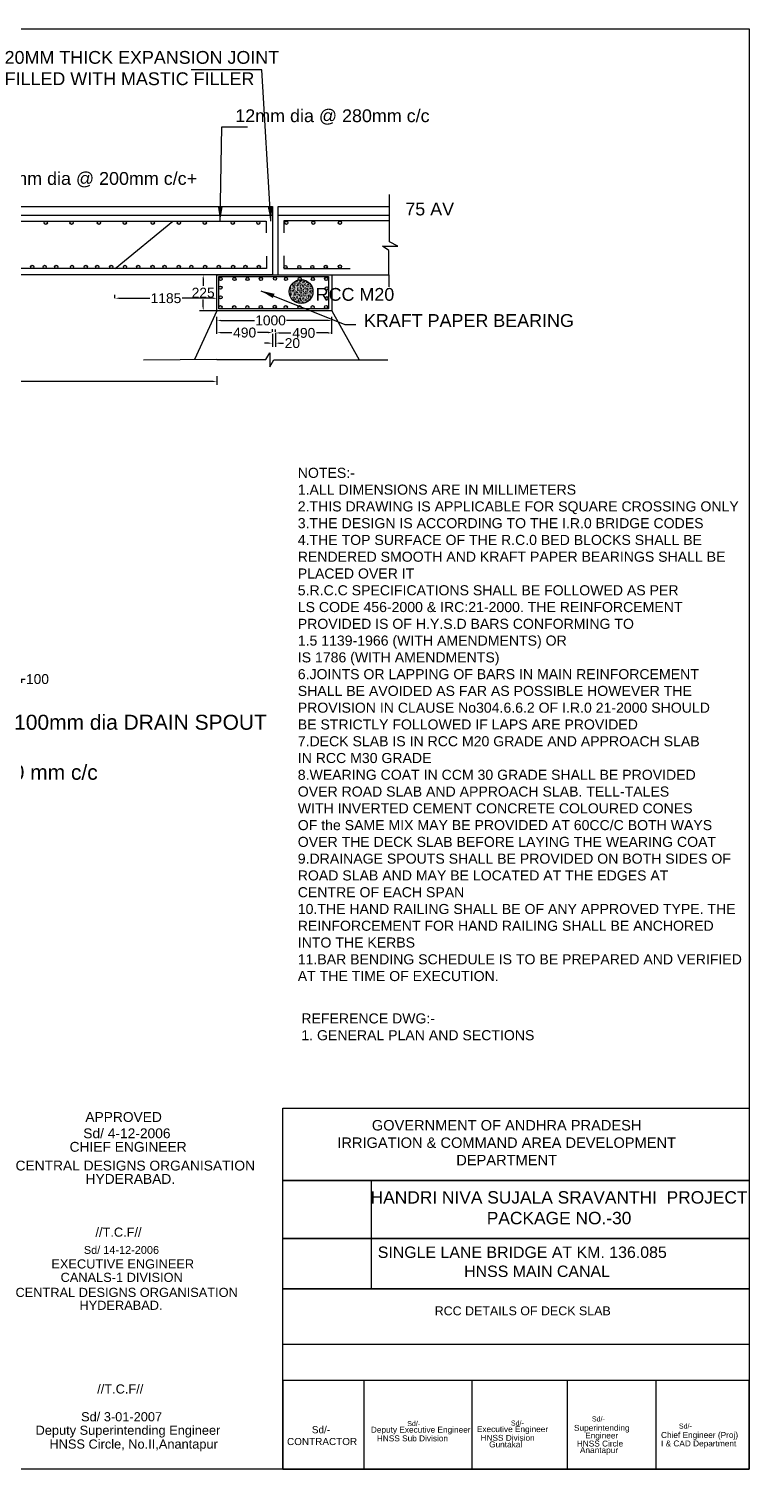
# Model space of a CAD drawing. Header units: inches. Extents: x -199 to -97, y 22 to 107.
# Drawn here: x -133.4 to -96.9, y 22.1 to 95.2 of the extents above; entities that cross this region are included whole.
import ezdxf

# ---------------------------------------------------------------- set-up
doc = ezdxf.new("R2010")
doc.units = ezdxf.units.IN
doc.header["$MEASUREMENT"] = 0
for name, color, linetype in [('DIMENSION', 255, 'Continuous'), ('DRAWING', 7, 'Continuous'), ('HATCH', 7, 'Continuous'), ('TEXT', 255, 'Continuous')]:
    doc.layers.add(name, color=color, linetype=linetype)
doc.styles.get("Standard").update_dxf_attribs({"font": 'arial.ttf'})
doc.styles.add('TIMES NEW ROMAN', font='times.ttf')
doc.dimstyles.new('dig', dxfattribs={"dimtxt": 0.5, "dimasz": 0.2, "dimexe": 0.18, "dimexo": 0.0625, "dimgap": 0.09, "dimtad": 0, "dimtih": 1, "dimtoh": 1, "dimdec": 4, "dimzin": 0, "dimdsep": 46, "dimtxsty": 'Standard', "dimcen": 0, "dimadec": 0, "dimazin": 0, "dimtfac": 1, "dimtdec": 4, "dimtofl": 0, "dimtmove": 0, "dimatfit": 3, "dimldrblk": 'ARCHTICK', "dimfxl": 1, "dimtolj": 1, "dimtzin": 0, "dimarcsym": 0})
doc.dimstyles.new('ISO-25', dxfattribs={"dimtxt": 0.636364, "dimasz": 0.703125, "dimexe": 1.25, "dimexo": 0.625, "dimtad": 0, "dimtih": 1, "dimtoh": 1, "dimlfac": 100, "dimtxsty": 'TIMES NEW ROMAN', "dimcen": 2.5, "dimadec": 0, "dimazin": 0, "dimtfac": 1, "dimtmove": 0, "dimatfit": 3, "dimfxl": 1, "dimarcsym": 0})

# ---------------------------------------------------------------- blocks, each defined once
blk = doc.blocks.new('*D42')
at = {"layer": 'Defpoints', "color": 0, "ltscale": 0.02, "transparency": 16777216}
for p in [(-167.226, 77.622), (-123.879, 77.622), (-123.879, 77.291)]:
    blk.add_point(p, dxfattribs=at)
at = {"layer": 'DIMENSION', "color": 0, "lineweight": -2, "ltscale": 0.02, "transparency": 16777216}
for p, q in [((-167.226, 77.559), (-167.226, 77.111)), ((-123.879, 77.559), (-123.879, 77.111)), ((-167.026, 77.291), (-146.386, 77.291)), ((-124.079, 77.291), (-144.719, 77.291))]:
    blk.add_line(p, q, dxfattribs=at)
at = {"layer": 'DIMENSION', "color": 0, "ltscale": 0.02, "transparency": 16777216}
for points in [[(-167.026, 77.324), (-167.026, 77.257), (-167.226, 77.291)], [(-124.079, 77.324), (-124.079, 77.257), (-123.879, 77.291)]]:
    blk.add_solid(points, dxfattribs=at)
at = {"layer": 'DIMENSION', "color": 0, "ltscale": 0.02, "transparency": 16777216, "insert": (-145.552, 77.291), "char_height": 0.5, "attachment_point": 5}
blk.add_mtext('\\A1;7900', dxfattribs=at)
blk = doc.blocks.new('_ArchTick')
at = {"color": 0, "linetype": 'ByBlock', "const_width": 0.15}
blk.add_lwpolyline([(-0.5, -0.5), (0.5, 0.5)], dxfattribs=at)
blk = doc.blocks.new('*D43')
at = {"layer": 'Defpoints', "color": 0, "ltscale": 0.02, "transparency": 16777216}
for p in [(-129.051, 81.514), (-129.051, 81.451), (-123.879, 81.451)]:
    blk.add_point(p, dxfattribs=at)
at = {"layer": 'DIMENSION', "color": 0, "lineweight": -2, "ltscale": 0.02, "transparency": 16777216}
for p, q in [((-129.051, 81.514), (-129.051, 81.694)), ((-128.851, 81.514), (-127.28, 81.514)), ((-124.079, 81.514), (-125.65, 81.514)), ((-123.879, 81.514), (-123.879, 81.694))]:
    blk.add_line(p, q, dxfattribs=at)
at = {"layer": 'DIMENSION', "color": 0, "ltscale": 0.02, "transparency": 16777216}
for points in [[(-128.851, 81.547), (-128.851, 81.481), (-129.051, 81.514)], [(-124.079, 81.547), (-124.079, 81.481), (-123.879, 81.514)]]:
    blk.add_solid(points, dxfattribs=at)
at = {"layer": 'DIMENSION', "color": 0, "ltscale": 0.02, "transparency": 16777216, "insert": (-126.465, 81.514), "char_height": 0.5, "attachment_point": 5}
blk.add_mtext('\\A1;1185', dxfattribs=at)
blk = doc.blocks.new('*D44')
at = {"layer": 'Defpoints', "color": 0, "ltscale": 0.02, "transparency": 16777216}
for p in [(-118.045, 80.387), (-123.879, 79.642), (-118.045, 79.637)]:
    blk.add_point(p, dxfattribs=at)
at = {"layer": 'DIMENSION', "color": 0, "lineweight": -2, "ltscale": 0.02, "transparency": 16777216}
for p, q in [((-123.879, 79.705), (-123.879, 80.567)), ((-118.045, 79.7), (-118.045, 80.567)), ((-123.679, 80.387), (-121.973, 80.387)), ((-118.245, 80.387), (-120.349, 80.387))]:
    blk.add_line(p, q, dxfattribs=at)
at = {"layer": 'DIMENSION', "color": 0, "ltscale": 0.02, "transparency": 16777216}
for points in [[(-123.679, 80.42), (-123.679, 80.354), (-123.879, 80.387)], [(-118.245, 80.42), (-118.245, 80.354), (-118.045, 80.387)]]:
    blk.add_solid(points, dxfattribs=at)
at = {"layer": 'DIMENSION', "color": 0, "ltscale": 0.02, "transparency": 16777216, "insert": (-121.161, 80.387), "char_height": 0.5, "attachment_point": 5}
blk.add_mtext('\\A1;1000', dxfattribs=at)
blk = doc.blocks.new('*D48')
at = {"color": 0, "lineweight": -2, "transparency": 16777216}
for p, q in [((-123.942, 82.711), (-124.757, 82.711)), ((-124.577, 82.511), (-124.577, 82.138)), ((-124.577, 81.075), (-124.577, 81.447)), ((-123.942, 80.875), (-124.757, 80.875))]:
    blk.add_line(p, q, dxfattribs=at)
at = {"color": 0, "transparency": 16777216}
for points in [[(-124.61, 82.511), (-124.544, 82.511), (-124.577, 82.711)], [(-124.61, 81.075), (-124.544, 81.075), (-124.577, 80.875)]]:
    blk.add_solid(points, dxfattribs=at)
at = {"layer": 'Defpoints', "color": 0, "transparency": 16777216}
for p in [(-124.577, 82.711), (-123.879, 82.711), (-123.879, 80.875)]:
    blk.add_point(p, dxfattribs=at)
at = {"color": 0, "transparency": 16777216, "insert": (-124.577, 81.793), "char_height": 0.5, "attachment_point": 5}
blk.add_mtext('\\A1;225', dxfattribs=at)
blk = doc.blocks.new('*D50')
at = {"color": 0, "lineweight": -2, "transparency": 16777216}
for p, q in [((-123.879, 79.705), (-123.879, 79.95)), ((-123.679, 79.77), (-123.124, 79.77)), ((-121.266, 79.77), (-121.821, 79.77)), ((-121.066, 79.816), (-121.066, 79.95))]:
    blk.add_line(p, q, dxfattribs=at)
at = {"color": 0, "transparency": 16777216}
for points in [[(-123.679, 79.803), (-123.679, 79.737), (-123.879, 79.77)], [(-121.266, 79.803), (-121.266, 79.737), (-121.066, 79.77)]]:
    blk.add_solid(points, dxfattribs=at)
at = {"layer": 'Defpoints', "color": 0, "transparency": 16777216}
for p in [(-123.879, 79.77), (-121.066, 79.754), (-123.879, 79.642)]:
    blk.add_point(p, dxfattribs=at)
at = {"color": 0, "transparency": 16777216, "insert": (-122.473, 79.77), "char_height": 0.5, "attachment_point": 5}
blk.add_mtext('\\A1;490', dxfattribs=at)
blk = doc.blocks.new('*D51')
at = {"color": 0, "lineweight": -2, "transparency": 16777216}
for p, q in [((-120.904, 79.814), (-120.904, 79.931)), ((-120.704, 79.751), (-120.126, 79.751)), ((-118.245, 79.751), (-118.823, 79.751)), ((-118.045, 79.814), (-118.045, 79.931))]:
    blk.add_line(p, q, dxfattribs=at)
at = {"color": 0, "transparency": 16777216}
for points in [[(-120.704, 79.784), (-120.704, 79.718), (-120.904, 79.751)], [(-118.245, 79.784), (-118.245, 79.718), (-118.045, 79.751)]]:
    blk.add_solid(points, dxfattribs=at)
at = {"layer": 'Defpoints', "color": 0, "transparency": 16777216}
for p in [(-120.904, 79.751), (-118.045, 79.751), (-118.045, 79.751)]:
    blk.add_point(p, dxfattribs=at)
at = {"color": 0, "transparency": 16777216, "insert": (-119.474, 79.751), "char_height": 0.5, "attachment_point": 5}
blk.add_mtext('\\A1;490', dxfattribs=at)
blk = doc.blocks.new('*D52')
at = {"color": 0, "lineweight": -2, "transparency": 16777216}
for p, q in [((-120.904, 79.751), (-120.904, 79.053)), ((-121.266, 79.233), (-121.466, 79.233)), ((-121.066, 79.708), (-121.066, 79.053)), ((-120.704, 79.233), (-120.504, 79.233))]:
    blk.add_line(p, q, dxfattribs=at)
at = {"color": 0, "transparency": 16777216}
for points in [[(-121.266, 79.266), (-121.266, 79.199), (-121.066, 79.233)], [(-120.704, 79.266), (-120.704, 79.199), (-120.904, 79.233)]]:
    blk.add_solid(points, dxfattribs=at)
at = {"layer": 'Defpoints', "color": 0, "transparency": 16777216}
for p in [(-121.066, 79.77), (-120.904, 79.814), (-120.904, 79.233)]:
    blk.add_point(p, dxfattribs=at)
at = {"color": 0, "transparency": 16777216, "insert": (-120.052, 79.233), "char_height": 0.5, "attachment_point": 5}
blk.add_mtext('\\A1;20', dxfattribs=at)
blk = doc.blocks.new('*D58')
at = {"layer": 'Defpoints', "color": 0, "ltscale": 0.02, "transparency": 16777216}
for p in [(-134.537, 62.23), (-133.801, 62.243), (-133.801, 62.172)]:
    blk.add_point(p, dxfattribs=at)
at = {"layer": 'DIMENSION', "color": 0, "lineweight": -2, "ltscale": 0.02, "transparency": 16777216}
for p, q in [((-133.801, 62.18), (-133.801, 61.992)), ((-134.537, 62.168), (-134.537, 61.992)), ((-134.337, 62.172), (-134.001, 62.172)), ((-133.801, 62.172), (-133.601, 62.172))]:
    blk.add_line(p, q, dxfattribs=at)
at = {"layer": 'DIMENSION', "color": 0, "ltscale": 0.02, "transparency": 16777216}
for points in [[(-134.337, 62.205), (-134.337, 62.138), (-134.537, 62.172)], [(-134.001, 62.205), (-134.001, 62.138), (-133.801, 62.172)]]:
    blk.add_solid(points, dxfattribs=at)
at = {"layer": 'DIMENSION', "color": 0, "ltscale": 0.02, "transparency": 16777216, "insert": (-132.983, 62.172), "char_height": 0.5, "attachment_point": 5}
blk.add_mtext('\\A1;100', dxfattribs=at)

msp = doc.modelspace()

# ---------------------------------------------------------------- hatches: boundary and pattern name
at = {"layer": 'HATCH'}
h = msp.add_hatch(color=256, dxfattribs=at)
h.paths.add_polyline_path([(-131.17105, 85.34803, 0.35194172), (-131.23588, 85.42873), (-131.2715, 85.42873, 0.35194172), (-131.33633, 85.34803, 1)])
h.paths.add_polyline_path([(-132.48047, 85.34803, 0.35194172), (-132.5453, 85.42873), (-132.58092, 85.42873, 0.35194172), (-132.64575, 85.34803, 1)])
h.paths.add_polyline_path([(-133.85529, 85.34803, 0.35194172), (-133.92012, 85.42873), (-133.95574, 85.42873, 0.35194172), (-134.02057, 85.34803, 1)])
h.paths.add_polyline_path([(-135.13826, 85.34803, 0.35194172), (-135.20309, 85.42873), (-135.23871, 85.42873, 0.35194172), (-135.30354, 85.34803, 1)])
h.paths.add_polyline_path([(-136.51381, 85.34803, 0.35194172), (-136.57864, 85.42873), (-136.61426, 85.42873, 0.35194172), (-136.67909, 85.34803, 1)])
h.paths.add_polyline_path([(-137.88275, 85.34803, 0.35194172), (-137.94758, 85.42873), (-137.9832, 85.42873, 0.35194172), (-138.04803, 85.34803, 1)])
h.paths.add_polyline_path([(-139.22524, 85.34803, 0.35194172), (-139.29007, 85.42873), (-139.32569, 85.42873, 0.35194172), (-139.39052, 85.34803, 1)])
h = msp.add_hatch(color=256, dxfattribs=at)
h.paths.add_polyline_path([(-121.69803, 85.34803, 0.35194172), (-121.76287, 85.42873), (-121.79848, 85.42873, 0.35194172), (-121.86331, 85.34803, 1)])
h.paths.add_polyline_path([(-122.99708, 85.34803, 0.35194172), (-123.06192, 85.42873), (-123.09753, 85.42873, 0.35194172), (-123.16236, 85.34803, 1)])
h.paths.add_polyline_path([(-124.41232, 85.34803, 0.35194172), (-124.47715, 85.42873), (-124.51277, 85.42873, 0.35194172), (-124.5776, 85.34803, 1)])
h.paths.add_polyline_path([(-125.72835, 85.34803, 0.35194172), (-125.79319, 85.42873), (-125.8288, 85.42873, 0.35194172), (-125.89363, 85.34803, 1)])
h.paths.add_polyline_path([(-127.051, 85.34803, 0.35194172), (-127.11583, 85.42873), (-127.15145, 85.42873, 0.35194172), (-127.21628, 85.34803, 1)])
h.paths.add_polyline_path([(-128.47285, 85.34803, 0.35194172), (-128.53769, 85.42873), (-128.5733, 85.42873, 0.35194172), (-128.63813, 85.34803, 1)])
h.paths.add_polyline_path([(-129.78227, 85.34803, 0.35194172), (-129.8471, 85.42873), (-129.88272, 85.42873, 0.35194172), (-129.94755, 85.34803, 1)])
h = msp.add_hatch(color=256, dxfattribs=at)
h.paths.add_polyline_path([(-120.48468, 83.1006, 1), (-120.3194, 83.1006, 1)])
h.paths.add_polyline_path([(-119.78367, 83.1006, 1), (-119.61839, 83.1006, 1)])
h.paths.add_polyline_path([(-119.12234, 83.1006, 1), (-118.95706, 83.1006, 1)])
h.paths.add_polyline_path([(-118.44118, 83.10838, 1), (-118.2759, 83.10838, 1)])
h.paths.add_polyline_path([(-117.72695, 83.1216, 1), (-117.56167, 83.1216, 1)])
h.paths.add_polyline_path([(-120.44146, 85.34803, 1), (-120.27618, 85.34803, 1)])
h.paths.add_polyline_path([(-118.90724, 85.34803, 1), (-119.07252, 85.34803, 1)])
h.paths.add_polyline_path([(-117.56167, 85.34803, 1), (-117.72695, 85.34803, 1)])
h = msp.add_hatch(color=256, dxfattribs=at)
h.paths.add_polyline_path([(-133.331, 83.10642, 1), (-133.16572, 83.10642, 1)])
h.paths.add_polyline_path([(-132.70274, 83.10642, 1), (-132.53746, 83.10642, 1)])
h.paths.add_polyline_path([(-132.11674, 83.10642, 1), (-131.95146, 83.10642, 1)])
h.paths.add_polyline_path([(-131.31655, 83.10642, 1), (-131.15127, 83.10642, 1)])
h.paths.add_polyline_path([(-130.61554, 83.10642, 1), (-130.45026, 83.10642, 1)])
h.paths.add_polyline_path([(-130.03358, 83.10642, 1), (-129.8683, 83.10642, 1)])
h.paths.add_polyline_path([(-129.32596, 83.10642, 1), (-129.16069, 83.10642, 1)])
h.paths.add_polyline_path([(-128.62495, 83.10642, 1), (-128.45967, 83.10642, 1)])
h = msp.add_hatch(color=256, dxfattribs=at)
h.paths.add_polyline_path([(-127.95702, 83.10642, 1), (-127.79174, 83.10642, 1)])
h.paths.add_polyline_path([(-127.22697, 83.10642, 1), (-127.06169, 83.10642, 1)])
h.paths.add_polyline_path([(-126.45327, 83.10642, 1), (-126.61855, 83.10642, 1)])
h.paths.add_polyline_path([(-125.89771, 83.10642, 1), (-125.73243, 83.10642, 1)])
h.paths.add_polyline_path([(-125.26283, 83.10642, 1), (-125.09755, 83.10642, 1)])
h.paths.add_polyline_path([(-124.56183, 83.10642, 1), (-124.39655, 83.10642, 1)])
h.paths.add_polyline_path([(-123.86744, 83.10642, 1), (-123.70216, 83.10642, 1)])
h.paths.add_polyline_path([(-123.13998, 83.10642, 1), (-122.9747, 83.10642, 1)])
h.paths.add_polyline_path([(-122.51834, 83.10642, 1), (-122.35306, 83.10642, 1)])
h.paths.add_polyline_path([(-121.83718, 83.10642, 1), (-121.6719, 83.10642, 1)])
h = msp.add_hatch(color=256, dxfattribs=at)
h.paths.add_polyline_path([(-123.6191, 82.05245, 1), (-123.78438, 82.05245, 1)])
h.paths.add_polyline_path([(-123.61188, 81.55852, 1), (-123.77715, 81.55852, 1)])
h.paths.add_polyline_path([(-123.70195, 80.97451), (-123.70154, 80.97451, 0.41347856), (-123.6191, 81.05715, 1), (-123.78438, 81.05715, 0.41347856)])
h.paths.add_polyline_path([(-123.60849, 82.48942, 1), (-123.77377, 82.48942, 1)])
h.paths.add_polyline_path([(-118.25104, 82.49721, 1), (-118.41632, 82.49721, 1)])
h.paths.add_polyline_path([(-118.2301, 82.01154, 1), (-118.39538, 82.01154, 1)], flags=16)
h.paths.add_polyline_path([(-118.22287, 81.51761, 1), (-118.38815, 81.51761, 1)], flags=16)
h.paths.add_polyline_path([(-118.26166, 81.06493, 1), (-118.42694, 81.06493, 1)])
h.paths.add_polyline_path([(-119.03387, 82.19805), (-114.83624, 82.19805), (-114.83624, 81.20054), (-119.03387, 81.20054)], flags=9)
h = msp.add_hatch(color=256, dxfattribs=at)
h.paths.add_polyline_path([(-122.90748, 82.48942, 1), (-123.07276, 82.48942, 1)])
h.paths.add_polyline_path([(-122.24616, 82.48942, 1), (-122.41144, 82.48942, 1)])
h.paths.add_polyline_path([(-121.56499, 82.49721, 1), (-121.73027, 82.49721, 1)])
h.paths.add_polyline_path([(-120.85076, 82.51042, 1), (-121.01604, 82.51042, 1)])
h.paths.add_polyline_path([(-120.29455, 82.48942, 1), (-120.45982, 82.48942, 1)])
h.paths.add_polyline_path([(-119.00769, 81.85098, 0.40954218), (-119.60139, 82.45425, -0.56558544), (-119.74231, 82.43987, 0.35133555), (-120.21437, 81.85098, 1)])
h.paths.add_polyline_path([(-118.93221, 82.48942, 1), (-119.09749, 82.48942, 1)])
h = msp.add_hatch(dxfattribs=at)
h.set_pattern_fill('AR-CONC', color=256, scale=0.032511)
h.set_pattern_definition([(50, (-634.7444, -463.2058), (0.233189913, -0.020401474), [0.0243834, -0.26821742]), (355, (-634.7444, -463.2058), (-0.04510973, 0.24454671), [0.01950672, -0.21457394]), (100.451444, (-634.72497, -463.2075), (0.188080185, 0.224145234), [0.0207227, -0.227949734]), (46.1842, (-634.7444, -463.14078), (0.34697299, -0.05381231), [0.0365751, -0.40232614]), (96.635635, (-634.7155, -463.14526), (0.30386984, 0.31669767), [0.03108407, -0.3419248]), (351.184164, (-634.7444, -463.14078), (0.30386984, 0.31669767), [0.02926008, -0.3218609]), (21, (-634.7119, -463.15703), (0.19406166, -0.130896244), [0.0243834, -0.26821742]), (326, (-634.7119, -463.15703), (0.07910474, 0.235755), [0.01950672, -0.21457394]), (71.451445, (-634.69572, -463.16794), (0.2731664, 0.10485876), [0.0207227, -0.227949734]), (37.5, (-634.744405, -463.2058), (0.003953315, 0.108227796), [0, -0.211973042, 0, -0.21782506, 0, -0.215386719]), (7.5, (-634.7444, -463.2058), (0.085527071, 0.128227992), [0, -0.124192795, 0, -0.207096362, 0, -0.082090787]), (327.5, (-634.816905, -463.2058), (0.173552095, -0.00733286), [0, -0.081278007, 0, -0.253587382, 0, -0.33649095]), (317.5, (-634.84942, -463.2058), (0.189600838, 0.032545334), [0, -0.10566141, 0, -0.16840803, 0, -0.23895734])])
h.paths.add_polyline_path([(-120.21437, 81.85098, 1), (-119.00769, 81.85098, 1)])
h = msp.add_hatch(color=256, dxfattribs=at)
h.paths.add_polyline_path([(-122.91809, 81.05715, 1), (-123.08337, 81.05715, 0.41347856), (-123.00094, 80.97451), (-123.00053, 80.97451, 0.41347856)])
h.paths.add_polyline_path([(-122.33962, 80.97451), (-122.3392, 80.97451, 0.41347856), (-122.25677, 81.05715, 1), (-122.42205, 81.05715, 0.41347856)])
h.paths.add_polyline_path([(-121.5756, 81.06493, 1), (-121.74088, 81.06493, 1)])
h.paths.add_polyline_path([(-120.86138, 81.07815, 1), (-121.02665, 81.07815, 1)])
h.paths.add_polyline_path([(-120.30516, 81.05715, 1), (-120.47044, 81.05715, 0.41347856), (-120.38801, 80.97451), (-120.38759, 80.97451, 0.41347856)])
h.paths.add_polyline_path([(-119.60415, 81.05715, 1), (-119.76943, 81.05715, 0.41347856), (-119.68699, 80.97451), (-119.68658, 80.97451, 0.41347856)])
h.paths.add_polyline_path([(-118.94282, 81.05715, 1), (-119.1081, 81.05715, 0.41347856), (-119.02567, 80.97451), (-119.02526, 80.97451, 0.41347856)])

# ---------------------------------------------------------------- linework, layer by layer
msp.add_lwpolyline([(-199.3925, 95.19632), (-96.88091, 95.19632), (-96.88091, 22.05242), (-199.3925, 22.05242)], close=True)
at = {"layer": 'DRAWING'}
for p, q in [((-123.87917, 80.87486), (-125.02564, 78.40989)), ((-123.87917, 78.40989), (-121.39364, 78.40989)), ((-121.39364, 78.40989), (-121.19128, 78.74494)), ((-121.19128, 78.74494), (-121.19128, 78.03731)), ((-121.19128, 78.03731), (-120.99813, 78.39113)), ((-120.99813, 78.39113), (-115.20377, 78.39113))]:
    msp.add_line(p, q, dxfattribs=at)
for points in [[(-115.15312, 82.71056), (-115.15312, 83.93328), (-115.48111, 84.15828), (-114.69543, 84.15828), (-115.1208, 84.37328), (-115.1208, 86.78815)], [(-169.69157, 85.72703), (-121.06647, 85.72703)], [(-120.78064, 82.71056), (-120.78064, 86.17442), (-115.1208, 86.17442)], [(-120.78064, 85.72703), (-115.1208, 85.72703)], [(-169.38448, 84.85), (-169.38448, 85.42873), (-121.38279, 85.42873), (-121.38279, 84.84275)], [(-129.04502, 83.02378), (-126.11903, 85.42873)], [(-120.46244, 84.8418), (-120.46244, 85.46306), (-115.1208, 85.46306)], [(-121.36239, 83.65533), (-121.36239, 83.02378), (-169.3471, 83.02378), (-169.3471, 83.65797)], [(-120.4847, 83.65961), (-120.4847, 83.01796), (-117.12748, 83.01796)], [(-118.04655, 82.71056), (-115.15312, 82.71056), (-115.15312, 82.089)], [(-118.04655, 80.87486), (-116.67233, 78.39113)], [(-123.87917, 78.40989), (-127.60565, 78.36248)]]:
    msp.add_lwpolyline(points, dxfattribs=at)
for points in [[(-169.69157, 86.17442), (-121.06647, 86.17442), (-121.06647, 82.71056), (-169.69157, 82.71056)], [(-123.87917, 82.71056), (-118.04655, 82.71056), (-118.04655, 80.87486), (-123.87917, 80.87486)]]:
    msp.add_lwpolyline(points, close=True, dxfattribs=at)
at = {"layer": 'DRAWING', "ltscale": 0.02}
msp.add_lwpolyline([(-123.78438, 82.61243), (-118.22101, 82.61243), (-118.22101, 80.97451), (-123.78438, 80.97451)], close=True, dxfattribs=at)
at = {"layer": 'DRAWING'}
msp.add_circle((-119.61103, 81.85098), 0.60334, dxfattribs=at)
at = {"layer": 'HATCH'}
for centre in [(-132.56311, 85.34803), (-131.25369, 85.34803), (-129.86491, 85.34803), (-128.55549, 85.34803), (-127.13364, 85.34803), (-125.81099, 85.34803), (-124.49496, 85.34803), (-123.07972, 85.34803), (-121.78067, 85.34803), (-120.35882, 85.34803), (-118.98988, 85.34803), (-117.64431, 85.34803), (-133.24836, 83.10642), (-132.6201, 83.10642), (-132.0341, 83.10642), (-131.23391, 83.10642), (-130.5329, 83.10642), (-129.95094, 83.10642), (-129.24332, 83.10642), (-128.54231, 83.10642), (-127.87438, 83.10642), (-127.14433, 83.10642), (-126.53591, 83.10642), (-125.81507, 83.10642), (-125.18019, 83.10642), (-124.47919, 83.10642), (-123.7848, 83.10642), (-123.05734, 83.10642), (-122.4357, 83.10642), (-121.75454, 83.10642), (-120.40204, 83.1006), (-119.70103, 83.1006), (-119.0397, 83.1006), (-118.35854, 83.10838), (-117.64431, 83.1216), (-123.70174, 82.05245), (-123.69113, 82.48942), (-122.99012, 82.48942), (-122.3288, 82.48942), (-121.64763, 82.49721), (-120.9334, 82.51042), (-120.37718, 82.48942), (-119.67617, 82.48942), (-119.01485, 82.48942), (-118.33368, 82.49721), (-118.31274, 82.01154), (-123.69451, 81.55852), (-118.30551, 81.51761), (-123.70174, 81.05715), (-123.00073, 81.05715), (-122.33941, 81.05715), (-121.65824, 81.06493), (-120.94401, 81.07815), (-120.3878, 81.05715), (-119.68679, 81.05715), (-119.02546, 81.05715), (-118.3443, 81.06493)]:
    msp.add_circle(centre, 0.08264, dxfattribs=at)
at = {"layer": 'TEXT', "ltscale": 0.02}
for points in [[(-96.88091, 74.63517), (-96.88091, 60.66779)], [(-116.42539, 26.55788), (-116.42539, 22.05242)], [(-110.95649, 26.55788), (-110.95649, 22.05242)], [(-106.11932, 26.55788), (-106.11932, 22.05242)], [(-101.61758, 26.55788), (-101.61758, 22.05242)]]:
    msp.add_lwpolyline(points, dxfattribs=at)
for points in [[(-96.88091, 22.05242), (-120.5363, 22.05242), (-120.5363, 40.38626), (-96.88091, 40.38626)], [(-120.5363, 40.38626), (-96.88091, 40.38626), (-96.88091, 36.71347), (-120.5363, 36.71347)], [(-120.5363, 36.71347), (-96.88091, 36.71347), (-96.88091, 33.76386), (-120.5363, 33.76386)], [(-120.5363, 36.71347), (-116.05581, 36.71347), (-116.05581, 31.21934), (-120.5363, 31.21934)], [(-120.5363, 33.76386), (-96.88091, 33.76386), (-96.88091, 31.21934), (-120.5363, 31.21934)], [(-120.5363, 31.21934), (-96.88091, 31.21934), (-96.88091, 28.38051), (-120.5363, 28.38051)], [(-120.5363, 22.05242), (-96.88091, 22.05242), (-96.88091, 26.55788), (-120.5363, 26.55788)]]:
    msp.add_lwpolyline(points, close=True, dxfattribs=at)

# ---------------------------------------------------------------- texts
at = {"layer": 'TEXT'}
for s, height, p in [(' APPROVED', 0.5, (-130.74832, 39.68605)), ('Sd/ 4-12-2006', 0.5, (-130.66026, 38.85899)), ('CHIEF ENGINEER', 0.5, (-131.3536, 38.17191)), ('CENTRAL DESIGNS ORGANISATION', 0.5, (-134.09491, 37.22029)), ('HYDERABAD.', 0.5, (-130.54177, 36.54151)), ('//T.C.F//', 0.464171, (-130.04372, 33.85748)), ('Sd/ 14-12-2006', 0.3958287, (-130.62886, 32.98752)), ('SINGLE LANE BRIDGE AT KM. 136.085', 0.5775, (-115.72122, 32.78011)), ('EXECUTIVE ENGINEER', 0.4641705, (-132.27824, 32.2441)), ('CANALS-1 DIVISION', 0.4641705, (-131.81099, 31.56174)), ('CENTRAL DESIGNS ORGANISATION', 0.4641705, (-134.097, 30.7992)), ('HYDERABAD.', 0.464171, (-130.85394, 30.14255)), ('//T.C.F//', 0.464171, (-129.95403, 25.89505)), ('Sd/ 3-01-2007', 0.4641705, (-130.77114, 24.48371)), ('Deputy Superintending Engineer', 0.4641705, (-133.0798, 23.79865)), ('Deputy Executive Engineer', 0.3, (-116.06972, 23.90861)), ('Sd/-', 0.25583, (-114.22638, 24.24058)), (' Executive Engineer', 0.3, (-110.81025, 23.93528)), ('Sd/-', 0.25583, (-108.96691, 24.26725)), ('Superintending ', 0.3, (-105.76747, 24.00187)), ('Sd/-', 0.25583, (-104.85787, 24.4761)), ('Sd/-', 0.25583, (-100.44515, 24.11329)), ('HNSS Circle, No.II,Anantapur', 0.4641705, (-132.37569, 23.0976)), ('HNSS Sub Division', 0.3, (-115.76773, 23.46759)), ('HNSS Division', 0.3, (-110.50826, 23.49426)), ('Guntakal', 0.3, (-110.07084, 23.16043)), ('HNSS Circle', 0.3, (-105.6234, 23.20427)), ('Chief Engineer (Proj)', 0.3, (-101.35474, 23.63906)), ('I & CAD Department', 0.3, (-101.35465, 23.20897)), ('Anantapur', 0.3, (-105.46446, 22.87043))]:
    msp.add_text(s, height=height, dxfattribs=at).set_placement(p)
for s, insert, char_height, width, attachment_point in [('20MM THICK EXPANSION JOINT FILLED WITH MASTIC FILLER', (-134.64963, 94.06979), 0.6502241, 16.6080752, 1), ('12mm dia @ 280mm c/c ', (-122.94791, 91.10728), 0.6502241, 12.2350988, 1), ('12mm dia @ 200mm c/c+', (-135.27274, 87.9232), 0.6502241, 10.7500532, 1), ('75 AV', (-114.32379, 86.37126), 0.650224, 10.7500532, 1), ('RCC M20', (-118.87131, 82.0355), 0.650224, 12.2350988, 1), ('KRAFT PAPER BEARING', (-116.42125, 80.70814), 0.6502241, 10.7500532, 1), ('NOTES:-  \\P1.ALL DIMENSIONS ARE IN MILLIMETERS \\P2.THIS DRAWING IS APPLICABLE FOR SQUARE CROSSING ONLY \\P3.THE DESIGN IS ACCORDING TO THE I.R.0 BRIDGE CODES \\P4.THE TOP SURFACE OF THE R.C.0 BED BLOCKS SHALL BE \\PRENDERED SMOOTH AND KRAFT PAPER BEARINGS SHALL BE \\PPLACED OVER IT \\P5.R.C.C SPECIFICATIONS SHALL BE FOLLOWED AS PER \\PLS CODE 456-2000 & IRC:21-2000. THE REINFORCEMENT \\PPROVIDED IS OF H.Y.S.D BARS CONFORMING TO \\P1.5 1139-1966 (WITH AMENDMENTS) OR \\PIS 1786 (WITH AMENDMENTS) \\P6.JOINTS OR LAPPING OF BARS IN MAIN REINFORCEMENT \\PSHALL BE AVOIDED AS FAR AS POSSIBLE HOWEVER THE \\PPROVISION IN CLAUSE No304.6.6.2 OF I.R.0 21-2000 SHOULD \\PBE STRICTLY FOLLOWED IF LAPS ARE PROVIDED \\P7.DECK SLAB IS IN RCC M20 GRADE AND APPROACH SLAB \\PIN RCC M30 GRADE \\P8.WEARING COAT IN CCM 30 GRADE SHALL BE PROVIDED \\POVER ROAD SLAB AND APPROACH SLAB. TELL-TALES \\PWITH INVERTED CEMENT CONCRETE COLOURED CONES \\POF the SAME MIX MAY BE PROVIDED AT 60CC/C BOTH WAYS \\POVER THE DECK SLAB BEFORE LAYING THE WEARING COAT \\P9.DRAINAGE SPOUTS SHALL BE PROVIDED ON BOTH SIDES OF \\PROAD SLAB AND MAY BE LOCATED AT THE EDGES AT \\PCENTRE OF EACH SPAN \\P10.THE HAND RAILING SHALL BE OF ANY APPROVED TYPE. THE \\PREINFORCEMENT FOR HAND RAILING SHALL BE ANCHORED \\PINTO THE KERBS \\P11.BAR BENDING SCHEDULE IS TO BE PREPARED AND VERIFIED \\PAT THE TIME OF EXECUTION. ', (-119.77867, 72.90314), 0.5109848, 22.8977597, 1), ('100mm dia DRAIN SPOUT', (-134.1675, 60.36365), 0.7610751, 12.8072747, 1), ('20mm dia (a & b)@120 mm c/c', (-144.65374, 57.82251), 0.7610751, 15.0171329, 1), ('REFERENCE DWG:-\\P1. GENERAL PLAN AND SECTIONS \\P', (-119.59626, 45.19819), 0.5109848, 12.2916068, 1), ('HANDRI NIVA SUJALA SRAVANTHI  PROJECT\\PPACKAGE NO.-30', (-106.52322, 36.17073), 0.63, 27, 2), (' HNSS MAIN CANAL', (-111.56331, 32.39085), 0.5775, 7.9718045, 1), ('Engineer', (-105.20055, 23.91172), 0.3, 1.7327149, 1)]:
    msp.add_mtext(s, dxfattribs=dict(at, insert=insert, char_height=char_height, width=width, attachment_point=attachment_point))
at = {"layer": 'TEXT', "color": 7}
for s, insert, char_height, width, attachment_point in [('GOVERNMENT OF ANDHRA PRADESH\\PIRRIGATION & COMMAND AREA DEVELOPMENT DEPARTMENT', (-109.18347, 38.63343), 0.5308065, 20.4019406, 5), ('RCC DETAILS OF DECK SLAB ', (-112.83285, 30.31925), 0.4511855, 10.0249583, 1), ('         Sd/-\\PCONTRACTOR', (-120.32421, 23.7553), 0.3609484, 5.373782, 4)]:
    msp.add_mtext(s, dxfattribs=dict(at, insert=insert, char_height=char_height, width=width, attachment_point=attachment_point))

# ---------------------------------------------------------------- dimensions: what is measured, and where the dimension line sits
dim = msp.add_linear_dim(base=(-124.57713, 82.71056), p1=(-123.87917, 80.87486), p2=(-123.87917, 82.71056), angle=90, text='225', dimstyle='dig')
dim.commit()
dim.dimension.update_dxf_attribs({"geometry": '*D48', "text_midpoint": (-124.57713, 81.79271)})
for base, p1, p2, text, picture, middle in [((-123.87917, 79.77007), (-121.06647, 79.75398), (-123.87917, 79.64237), '490', '*D50', (-122.47282, 79.77007)), ((-120.90367, 79.23262), (-121.06647, 79.77007), (-120.90367, 79.81366), '20', '*D52', (-120.05214, 79.23262)), ((-118.04496, 79.75116), (-120.90367, 79.75116), (-118.04496, 79.75116), '490', '*D51', (-119.47431, 79.75116))]:
    dim = msp.add_linear_dim(base=base, p1=p1, p2=p2, text=text, dimstyle='dig')
    dim.commit()
    dim.dimension.update_dxf_attribs({"geometry": picture, "text_midpoint": middle})
at = {"layer": 'DIMENSION', "ltscale": 0.02}
for base, p1, p2, text, picture, middle in [((-129.05077, 81.51412), (-123.87917, 81.45104), (-129.05077, 81.45104), '1185', '*D43', (-126.46497, 81.51412)), ((-123.87917, 77.29066), (-167.22553, 77.62194), (-123.87917, 77.62194), '7900', '*D42', (-145.55235, 77.29066)), ((-133.80085, 62.17182), (-134.53719, 62.23044), (-133.80085, 62.24254), '100', '*D58', (-132.98289, 62.17182))]:
    dim = msp.add_linear_dim(base=base, p1=p1, p2=p2, text=text, dimstyle='dig', dxfattribs=at)
    dim.commit()
    dim.dimension.update_dxf_attribs({"geometry": picture, "text_midpoint": middle})
dim = msp.add_linear_dim(base=(-118.04496, 80.38695), p1=(-123.87917, 79.64237), p2=(-118.04496, 79.63749), text='1000', dimstyle='dig', dxfattribs=at)
dim.commit()
dim.dimension.update_dxf_attribs({"geometry": '*D44', "text_midpoint": (-121.16099, 80.38695), "dimtype": 160})

# ---------------------------------------------------------------- leaders
at = {"layer": 'TEXT', "ltscale": 0.02}
for points in [[(-121.14037, 85.42873), (-121.60048, 93.10856), (-125.18243, 93.10856)], [(-123.72153, 85.42873), (-123.63758, 90.21273), (-122.32806, 90.21273)], [(-121.65149, 81.89581), (-117.39013, 80.17443), (-116.82614, 80.17427)]]:
    msp.add_leader(points, dimstyle='ISO-25', override={"dimgap": 0.625, "dimtad": 0}, dxfattribs=at)

doc.saveas('drawing.dxf')
